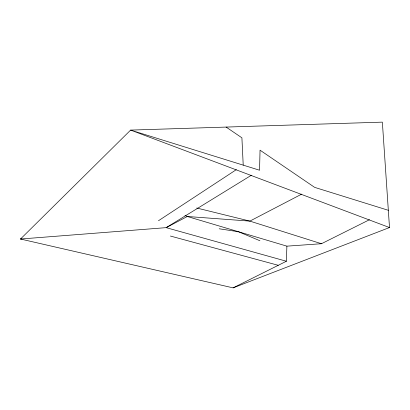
<?xml version="1.0" encoding="UTF-8"?>
<svg xmlns="http://www.w3.org/2000/svg" width="410" height="410" viewBox="0 0 410 410"><rect width="100%" height="100%" fill="white"/><g stroke="black" fill="none" stroke-linecap="round" stroke-linejoin="round"><path stroke-width="0.61" d="M233.1 287.866L389.5 227.545L382.361 122.134L130.621 130.098L20.5 239.025L233.1 287.866L286.39 261.237L286.892 246.154L187.314 216.495L184.977 215.475M158.465 220.739L236.288 169.684M251.376 175.249L166.168 227.647L20.5 239.025L21.715 238.63M301.698 194.12L249.869 221.113L187.314 216.495L166.168 227.647L286.39 261.237M286.892 246.154L321.44 243.724L369.466 219.724M237.18 231.763L238.456 231.732L259.894 240.726M219.201 228.775L238.456 231.732M196.733 208.013L249.869 221.113L321.44 243.724M170.401 236.042L278.252 265.306M388.332 210.299L314.654 187.37L260.042 150.173L259.561 170.227L130.621 130.098L389.5 227.545M226.141 127.079L241.905 137.816L243.217 165.138"/></g></svg>
